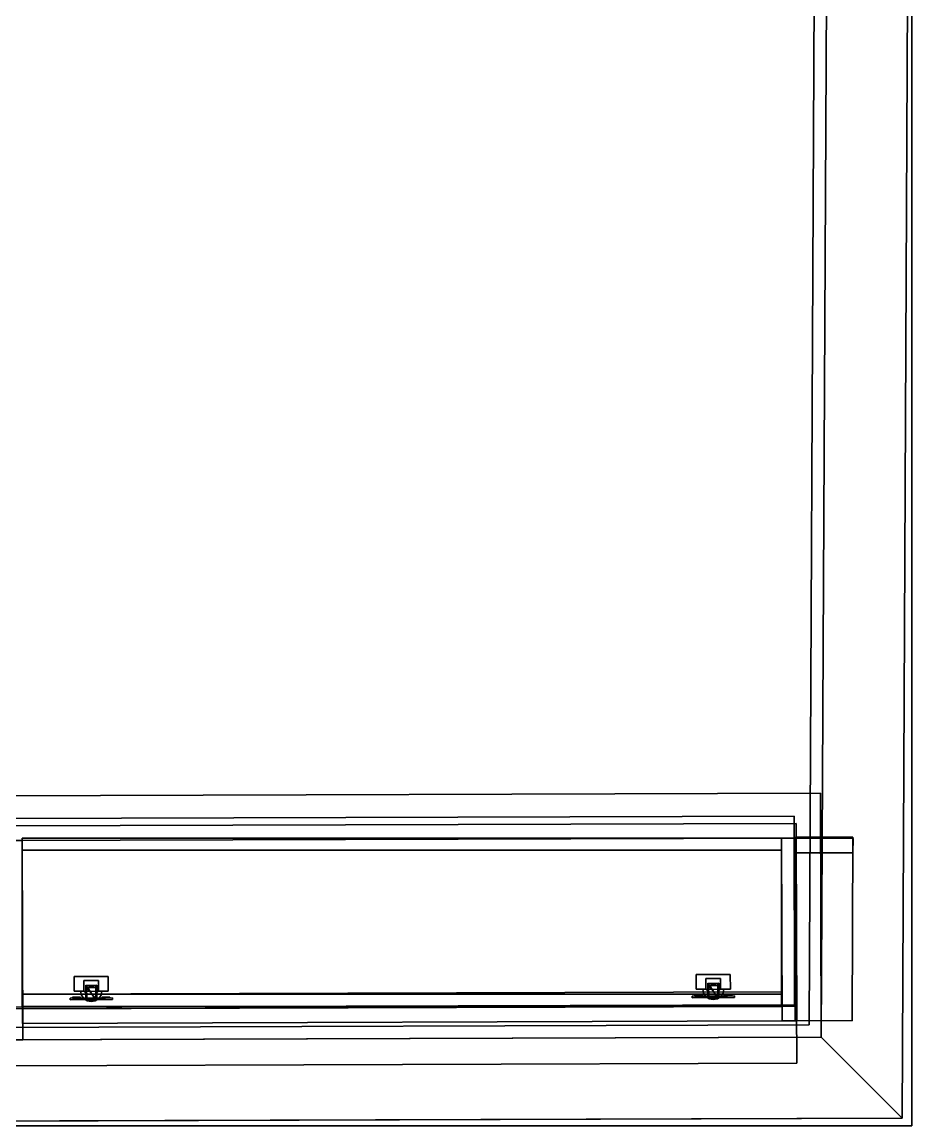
# Model space of a CAD drawing. Extents: x -100 to 2892, y -123 to 2616.
# Drawn here: x 1798 to 2892, y -100 to 1258 of the extents above; entities that cross this region are included whole.
import ezdxf

# ---------------------------------------------------------------- set-up
doc = ezdxf.new("R2010")
doc.units = 0
for name, color, linetype in [('LAYER0', 7, 'CONTINUOUS'), ('LAYER10', 253, 'CONTINUOUS'), ('LAYER11', 45, 'CONTINUOUS'), ('LAYER2', 7, 'CONTINUOUS'), ('LAYER3', 45, 'CONTINUOUS'), ('LAYER368', 45, 'CONTINUOUS'), ('LAYER369', 45, 'CONTINUOUS'), ('LAYER370', 45, 'CONTINUOUS'), ('LAYER371', 45, 'CONTINUOUS'), ('LAYER372', 45, 'CONTINUOUS'), ('LAYER373', 7, 'CONTINUOUS'), ('LAYER374', 7, 'CONTINUOUS'), ('LAYER375', 7, 'CONTINUOUS'), ('LAYER4', 45, 'CONTINUOUS'), ('LAYER5', 45, 'CONTINUOUS'), ('LAYER6', 45, 'CONTINUOUS'), ('LAYER7', 28, 'CONTINUOUS'), ('LAYER8', 253, 'CONTINUOUS'), ('LAYER83', 7, 'CONTINUOUS'), ('LAYER87', 7, 'CONTINUOUS'), ('LAYER9', 28, 'CONTINUOUS')]:
    doc.layers.add(name, color=color, linetype=linetype)

msp = doc.modelspace()

# ---------------------------------------------------------------- linework, layer by layer
at = {"layer": 'LAYER0', "invisible_edges": 1}
for points in [[(2892.49, 2616, -5), (-100, -100.32, -5), (-100, 2616, -5), (2892.49, 2616, -5)], [(-100, -100.32, -5), (2892.49, 2616, -5), (2892.49, -100.32, -5), (-100, -100.32, -5)], [(2892.49, -100.32), (-100, 2616), (-100, -100.32), (2892.49, -100.32)], [(-100, 2616), (2892.49, -100.32), (2892.49, 2616), (-100, 2616)], [(2892.49, 2616, -5), (2892.49, -100.32), (2892.49, -100.32, -5), (2892.49, 2616, -5)], [(2892.49, -100.32), (2892.49, 2616, -5), (2892.49, 2616), (2892.49, -100.32)], [(2892.49, -100.32), (-100, -100.32, -5), (2892.49, -100.32, -5), (2892.49, -100.32)], [(-100, -100.32, -5), (2892.49, -100.32), (-100, -100.32), (-100, -100.32, -5)]]:
    msp.add_3dface(points, dxfattribs=at)
at = {"layer": 'LAYER10'}
for points in [[(2641.369, 75.42114, 786.8652), (2654.934, 75.46487, 786.8652), (2641.378, 72.43686, 767.4998), (2641.369, 75.42114, 786.8652)], [(2641.391, 68.45782, 786.8652), (2641.369, 75.42114, 786.8652), (2641.401, 65.47355, 767.4998), (2641.391, 68.45782, 786.8652)], [(2641.401, 65.47355, 767.4998), (2641.369, 75.42114, 786.8652), (2641.378, 72.43686, 767.4998), (2641.401, 65.47355, 767.4998)], [(2641.378, 72.43686, 767.4998), (2654.934, 75.46487, 786.8652), (2654.943, 72.48059, 767.4998), (2641.378, 72.43686, 767.4998)], [(2654.991, 57.5592, 715.4998), (2641.378, 72.43686, 715.4998), (2654.943, 72.48059, 715.4998), (2654.991, 57.5592, 715.4998)], [(2641.378, 72.43686, 767.4998), (2654.943, 72.48059, 767.4998), (2641.378, 72.43686, 715.4998), (2641.378, 72.43686, 767.4998)], [(2641.378, 72.43686, 715.4998), (2654.943, 72.48059, 767.4998), (2654.943, 72.48059, 715.4998), (2641.378, 72.43686, 715.4998)], [(2641.427, 57.51547, 767.4998), (2641.378, 72.43686, 767.4998), (2641.427, 57.51547, 715.4998), (2641.427, 57.51547, 767.4998)], [(2641.427, 57.51547, 715.4998), (2641.378, 72.43686, 767.4998), (2641.378, 72.43686, 715.4998), (2641.427, 57.51547, 715.4998)], [(2641.427, 57.51547, 715.4998), (2641.378, 72.43686, 715.4998), (2654.991, 57.5592, 715.4998), (2641.427, 57.51547, 715.4998)], [(2642.501, 74.70108, 786.4554), (2653.863, 56.9649, 792.4998), (2653.806, 74.73753, 786.4554), (2642.501, 74.70108, 786.4554)], [(2642.506, 73.21093, 784.0752), (2642.559, 56.92846, 792.4998), (2642.501, 74.70108, 786.4554), (2642.506, 73.21093, 784.0752)], [(2642.559, 56.92846, 792.4998), (2653.863, 56.9649, 792.4998), (2642.501, 74.70108, 786.4554), (2642.559, 56.92846, 792.4998)], [(2642.56, 56.43731, 791.9224), (2642.559, 56.92846, 792.4998), (2642.506, 73.21093, 784.0752), (2642.56, 56.43731, 791.9224)], [(2653.81, 73.24738, 784.0752), (2653.806, 74.73753, 786.4554), (2653.865, 56.47375, 791.9224), (2653.81, 73.24738, 784.0752)], [(2653.865, 56.47375, 791.9224), (2653.806, 74.73753, 786.4554), (2653.863, 56.9649, 792.4998), (2653.865, 56.47375, 791.9224)], [(2654.956, 68.50156, 786.8652), (2654.943, 72.48059, 767.4998), (2654.934, 75.46487, 786.8652), (2654.956, 68.50156, 786.8652)], [(2654.991, 57.5592, 715.4998), (2654.943, 72.48059, 715.4998), (2654.991, 57.5592, 767.4998), (2654.991, 57.5592, 715.4998)], [(2654.991, 57.5592, 767.4998), (2654.943, 72.48059, 715.4998), (2654.943, 72.48059, 767.4998), (2654.991, 57.5592, 767.4998)], [(2654.966, 65.51728, 767.4998), (2654.943, 72.48059, 767.4998), (2654.956, 68.50156, 786.8652), (2654.966, 65.51728, 767.4998)], [(2674.202, 59.61068, 735.4998), (2622.209, 57.45352, 735.4998), (2622.203, 59.44304, 735.4998), (2674.202, 59.61068, 735.4998)], [(2622.209, 57.45352, 750.4998), (2674.202, 59.61068, 750.4998), (2622.203, 59.44304, 750.4998), (2622.209, 57.45352, 750.4998)], [(2622.203, 59.44304, 750.4998), (2674.202, 59.61068, 750.4998), (2674.202, 59.61068, 735.4998), (2622.203, 59.44304, 750.4998)], [(2622.203, 59.44304, 750.4998), (2674.202, 59.61068, 735.4998), (2622.203, 59.44304, 735.4998), (2622.203, 59.44304, 750.4998)], [(2622.203, 59.44304, 735.4998), (2622.209, 57.45352, 735.4998), (2622.209, 57.45352, 750.4998), (2622.203, 59.44304, 735.4998)], [(2622.203, 59.44304, 735.4998), (2622.209, 57.45352, 750.4998), (2622.203, 59.44304, 750.4998), (2622.203, 59.44304, 735.4998)], [(2674.202, 59.61068, 735.4998), (2674.209, 57.62116, 735.4998), (2622.209, 57.45352, 735.4998), (2674.202, 59.61068, 735.4998)], [(2622.209, 57.45352, 750.4998), (2674.209, 57.62116, 750.4998), (2674.202, 59.61068, 750.4998), (2622.209, 57.45352, 750.4998)], [(2630.113, 60.46331, 747.2424), (2625.316, 60.44785, 742.9998), (2630.116, 59.46855, 747.2424), (2630.113, 60.46331, 747.2424)], [(2625.316, 60.44785, 742.9998), (2630.113, 60.46331, 738.7572), (2625.32, 59.45308, 742.9998), (2625.316, 60.44785, 742.9998)], [(2630.113, 60.46331, 747.2424), (2630.113, 60.46331, 738.7572), (2625.316, 60.44785, 742.9998), (2630.113, 60.46331, 747.2424)], [(2630.116, 59.46855, 747.2424), (2625.316, 60.44785, 742.9998), (2625.32, 59.45308, 742.9998), (2630.116, 59.46855, 747.2424)], [(2625.32, 59.45308, 742.9998), (2630.113, 60.46331, 738.7572), (2630.116, 59.46855, 738.7572), (2625.32, 59.45308, 742.9998)], [(2634.912, 59.48401, 742.9998), (2630.116, 59.46855, 738.7572), (2625.32, 59.45308, 742.9998), (2634.912, 59.48401, 742.9998)], [(2634.912, 59.48401, 742.9998), (2625.32, 59.45308, 742.9998), (2630.116, 59.46855, 747.2424), (2634.912, 59.48401, 742.9998)], [(2630.113, 60.46331, 738.7572), (2634.908, 60.47877, 742.9998), (2630.116, 59.46855, 738.7572), (2630.113, 60.46331, 738.7572)], [(2630.116, 59.46855, 747.2424), (2634.908, 60.47877, 742.9998), (2630.113, 60.46331, 747.2424), (2630.116, 59.46855, 747.2424)], [(2634.908, 60.47877, 742.9998), (2630.113, 60.46331, 738.7572), (2630.113, 60.46331, 747.2424), (2634.908, 60.47877, 742.9998)], [(2630.116, 59.46855, 738.7572), (2634.908, 60.47877, 742.9998), (2634.912, 59.48401, 742.9998), (2630.116, 59.46855, 738.7572)], [(2634.912, 59.48401, 742.9998), (2634.908, 60.47877, 742.9998), (2630.116, 59.46855, 747.2424), (2634.912, 59.48401, 742.9998)], [(2666.286, 60.57993, 747.2424), (2661.49, 60.56446, 742.9998), (2666.29, 59.58517, 747.2424), (2666.286, 60.57993, 747.2424)], [(2661.49, 60.56446, 742.9998), (2666.286, 60.57993, 738.7572), (2661.493, 59.56971, 742.9998), (2661.49, 60.56446, 742.9998)], [(2666.286, 60.57993, 747.2424), (2666.286, 60.57993, 738.7572), (2661.49, 60.56446, 742.9998), (2666.286, 60.57993, 747.2424)], [(2666.29, 59.58517, 747.2424), (2661.49, 60.56446, 742.9998), (2661.493, 59.56971, 742.9998), (2666.29, 59.58517, 747.2424)], [(2661.493, 59.56971, 742.9998), (2666.286, 60.57993, 738.7572), (2666.29, 59.58517, 738.7572), (2661.493, 59.56971, 742.9998)], [(2671.085, 59.60063, 742.9998), (2666.29, 59.58517, 738.7572), (2661.493, 59.56971, 742.9998), (2671.085, 59.60063, 742.9998)], [(2671.085, 59.60063, 742.9998), (2661.493, 59.56971, 742.9998), (2666.29, 59.58517, 747.2424), (2671.085, 59.60063, 742.9998)], [(2666.286, 60.57993, 738.7572), (2671.082, 60.59539, 742.9998), (2666.29, 59.58517, 738.7572), (2666.286, 60.57993, 738.7572)], [(2666.29, 59.58517, 747.2424), (2671.082, 60.59539, 742.9998), (2666.286, 60.57993, 747.2424), (2666.29, 59.58517, 747.2424)], [(2671.082, 60.59539, 742.9998), (2666.286, 60.57993, 738.7572), (2666.286, 60.57993, 747.2424), (2671.082, 60.59539, 742.9998)], [(2666.29, 59.58517, 738.7572), (2671.082, 60.59539, 742.9998), (2671.085, 59.60063, 742.9998), (2666.29, 59.58517, 738.7572)], [(2671.085, 59.60063, 742.9998), (2671.082, 60.59539, 742.9998), (2666.29, 59.58517, 747.2424), (2671.085, 59.60063, 742.9998)], [(2674.202, 59.61068, 750.4998), (2674.209, 57.62116, 750.4998), (2674.209, 57.62116, 735.4998), (2674.202, 59.61068, 750.4998)], [(2674.202, 59.61068, 750.4998), (2674.209, 57.62116, 735.4998), (2674.202, 59.61068, 735.4998), (2674.202, 59.61068, 750.4998)]]:
    msp.add_3dface(points, dxfattribs=at)
at = {"layer": 'LAYER11', "invisible_edges": 1}
for points in [[(2780.018, 308.9634, 2000), (829.9952, 2.67546, 2000), (829.0281, 302.6739, 2000), (2780.018, 308.9634, 2000)], [(829.0281, 302.6739, 2025), (2780.018, 308.9634, 2000), (829.0281, 302.6739, 2000), (829.0281, 302.6739, 2025)], [(2780.018, 308.9634, 2000), (829.0281, 302.6739, 2025), (2780.018, 308.9634, 2025), (2780.018, 308.9634, 2000)], [(829.0281, 302.6739, 2025), (2780.985, 8.965, 2025), (2780.018, 308.9634, 2025), (829.0281, 302.6739, 2025)], [(2780.985, 8.965, 2025), (829.0281, 302.6739, 2025), (829.9952, 2.67546, 2025), (2780.985, 8.965, 2025)], [(829.9952, 2.67546, 2000), (2780.018, 308.9634, 2000), (2780.985, 8.965, 2000), (829.9952, 2.67546, 2000)], [(2780.985, 8.965, 2025), (2780.018, 308.9634, 2000), (2780.018, 308.9634, 2025), (2780.985, 8.965, 2025)], [(2780.018, 308.9634, 2000), (2780.985, 8.965, 2025), (2780.985, 8.965, 2000), (2780.018, 308.9634, 2000)], [(2780.985, 8.965, 2025), (829.9952, 2.67546, 2000), (2780.985, 8.965, 2000), (2780.985, 8.965, 2025)], [(829.9952, 2.67546, 2000), (2780.985, 8.965, 2025), (829.9952, 2.67546, 2025), (829.9952, 2.67546, 2000)]]:
    msp.add_3dface(points, dxfattribs=at)
at = {"layer": 'LAYER2'}
for points, invisible_edges in [([(2780.99, 8.97, 2593), (830, 2.68, 2151), (0, 0, 2593), (2780.99, 8.97, 2593)], 3), ([(2780.99, 8.97), (830.32, -97.32), (829.99, 2.67711), (2780.99, 8.97)], 1), ([(2780.99, 8.97), (830, 2.68, 2151), (2780.99, 8.97, 2593), (2780.99, 8.97)], 3), ([(830, 2.68, 2151), (2780.99, 8.97), (830, 2.68), (830, 2.68, 2151)], 1), ([(2880.5, -90.71), (830.32, -97.32), (2780.99, 8.97), (2880.5, -90.71)], 3), ([(2780.99, 8.96), (2880.5, -90.71, 2593), (2880.5, -90.71), (2780.99, 8.96)], 1), ([(2880.5, -90.71, 2593), (2780.99, 8.96), (2780.99, 8.96, 2593), (2880.5, -90.71, 2593)], 1), ([(-100, -100.32, 2593), (0.32, -100, 2151), (2880.5, -90.71, 2593), (-100, -100.32, 2593)], 3), ([(830.32, -97.32, 2151), (2880.5, -90.71, 2593), (0.32, -100, 2151), (830.32, -97.32, 2151)], 3), ([(830.32, -97.32), (2880.5, -90.71, 2593), (830.32, -97.32, 2151), (830.32, -97.32)], 3), ([(2880.5, -90.71, 2593), (830.32, -97.32), (2880.5, -90.71), (2880.5, -90.71, 2593)], 1)]:
    msp.add_3dface(points, dxfattribs=dict(at, invisible_edges=invisible_edges))
at = {"layer": 'LAYER3', "invisible_edges": 1}
for points in [[(2732.744, 46.80949, 0), (1798.807, 25.79844, 0), (1798.749, 43.79835, 0), (2732.744, 46.80949, 0)], [(1798.749, 43.79835, 779.9999), (2732.802, 28.80959, 779.9999), (2732.744, 46.80949, 779.9999), (1798.749, 43.79835, 779.9999)], [(1798.749, 43.79835, 779.9999), (2732.744, 46.80949, 0), (1798.749, 43.79835, 0), (1798.749, 43.79835, 779.9999)], [(2732.744, 46.80949, 0), (1798.749, 43.79835, 779.9999), (2732.744, 46.80949, 779.9999), (2732.744, 46.80949, 0)], [(1798.749, 43.79835, 779.9999), (1798.807, 25.79844, 0), (1798.807, 25.79844, 779.9999), (1798.749, 43.79835, 779.9999)], [(1798.807, 25.79844, 0), (1798.749, 43.79835, 779.9999), (1798.749, 43.79835, 0), (1798.807, 25.79844, 0)], [(2732.802, 28.80959, 779.9999), (1798.749, 43.79835, 779.9999), (1798.807, 25.79844, 779.9999), (2732.802, 28.80959, 779.9999)], [(1798.807, 25.79844, 0), (2732.744, 46.80949, 0), (2732.802, 28.80959, 0), (1798.807, 25.79844, 0)], [(2732.744, 46.80949, 0), (2732.802, 28.80959, 779.9999), (2732.802, 28.80959, 0), (2732.744, 46.80949, 0)], [(2732.802, 28.80959, 779.9999), (2732.744, 46.80949, 0), (2732.744, 46.80949, 779.9999), (2732.802, 28.80959, 779.9999)], [(2732.802, 28.80959, 779.9999), (1798.807, 25.79844, 0), (2732.802, 28.80959, 0), (2732.802, 28.80959, 779.9999)], [(1798.807, 25.79844, 0), (2732.802, 28.80959, 779.9999), (1798.807, 25.79844, 779.9999), (1798.807, 25.79844, 0)]]:
    msp.add_3dface(points, dxfattribs=at)
at = {"layer": 'LAYER368', "invisible_edges": 1}
for points in [[(2750.018, 271.8664, 0.00002), (1780.081, 250.7395, 0.00002), (1780.023, 268.7394, 0.00002), (2750.018, 271.8664, 0.00002)], [(1780.023, 268.7394, 780), (2750.076, 253.8665, 780), (2750.018, 271.8664, 780), (1780.023, 268.7394, 780)], [(1780.023, 268.7394, 780), (2750.018, 271.8664, 0.00002), (1780.023, 268.7394, 0.00002), (1780.023, 268.7394, 780)], [(2750.018, 271.8664, 0.00002), (1780.023, 268.7394, 780), (2750.018, 271.8664, 780), (2750.018, 271.8664, 0.00002)], [(1780.081, 250.7395, 0.00002), (2750.018, 271.8664, 0.00002), (2750.076, 253.8665, 0.00002), (1780.081, 250.7395, 0.00002)], [(2750.018, 271.8664, 0.00002), (2750.076, 253.8665, 780), (2750.076, 253.8665, 0.00002), (2750.018, 271.8664, 0.00002)], [(2750.076, 253.8665, 780), (2750.018, 271.8664, 0.00002), (2750.018, 271.8664, 780), (2750.076, 253.8665, 780)], [(2750.076, 253.8665, 780), (1780.023, 268.7394, 780), (1780.081, 250.7395, 780), (2750.076, 253.8665, 780)], [(2750.076, 253.8665, 780), (1780.081, 250.7395, 0.00002), (2750.076, 253.8665, 0.00002), (2750.076, 253.8665, 780)], [(1780.081, 250.7395, 0.00002), (2750.076, 253.8665, 780), (1780.081, 250.7395, 780), (1780.081, 250.7395, 0.00002)]]:
    msp.add_3dface(points, dxfattribs=at)
at = {"layer": 'LAYER369', "invisible_edges": 1}
for points in [[(1798.871, 5.79877, 0.00012), (1780.081, 250.7395, 0.00018), (1798.081, 250.7975, 0.00018), (1798.871, 5.79877, 0.00012)], [(1780.081, 250.7395, 0.00018), (1798.871, 5.79877, 0.00012), (1780.871, 5.74074, 0.00012), (1780.081, 250.7395, 0.00018)], [(1798.081, 250.7973, 780.0001), (1780.871, 5.74052, 780.0001), (1798.871, 5.79855, 780.0001), (1798.081, 250.7973, 780.0001)], [(1798.081, 250.7973, 780.0001), (1798.871, 5.79877, 0.00012), (1798.081, 250.7975, 0.00018), (1798.081, 250.7973, 780.0001)], [(1798.871, 5.79877, 0.00012), (1798.081, 250.7973, 780.0001), (1798.871, 5.79855, 780.0001), (1798.871, 5.79877, 0.00012)], [(1780.871, 5.74052, 780.0001), (1798.871, 5.79877, 0.00012), (1798.871, 5.79855, 780.0001), (1780.871, 5.74052, 780.0001)], [(1798.871, 5.79877, 0.00012), (1780.871, 5.74052, 780.0001), (1780.871, 5.74074, 0.00012), (1798.871, 5.79877, 0.00012)]]:
    msp.add_3dface(points, dxfattribs=at)
at = {"layer": 'LAYER370', "invisible_edges": 1}
for points in [[(2750.801, 28.86766, 0.00012), (2732.076, 253.8085, 0.00018), (2750.076, 253.8665, 0.00018), (2750.801, 28.86766, 0.00012)], [(2732.076, 253.8085, 0.00018), (2750.076, 253.8663, 780.0001), (2750.076, 253.8665, 0.00018), (2732.076, 253.8085, 0.00018)], [(2732.801, 28.80942, 780.0001), (2750.076, 253.8663, 780.0001), (2732.076, 253.8083, 780.0001), (2732.801, 28.80942, 780.0001)], [(2750.076, 253.8663, 780.0001), (2732.076, 253.8085, 0.00018), (2732.076, 253.8083, 780.0001), (2750.076, 253.8663, 780.0001)], [(2732.076, 253.8085, 0.00018), (2750.801, 28.86766, 0.00012), (2732.801, 28.80963, 0.00012), (2732.076, 253.8085, 0.00018)], [(2732.801, 28.80942, 780.0001), (2732.076, 253.8085, 0.00018), (2732.801, 28.80963, 0.00012), (2732.801, 28.80942, 780.0001)], [(2732.076, 253.8085, 0.00018), (2732.801, 28.80942, 780.0001), (2732.076, 253.8083, 780.0001), (2732.076, 253.8085, 0.00018)], [(2750.076, 253.8663, 780.0001), (2732.801, 28.80942, 780.0001), (2750.801, 28.86745, 780.0001), (2750.076, 253.8663, 780.0001)], [(2750.076, 253.8663, 780.0001), (2750.801, 28.86766, 0.00012), (2750.076, 253.8665, 0.00018), (2750.076, 253.8663, 780.0001)], [(2750.801, 28.86766, 0.00012), (2750.076, 253.8663, 780.0001), (2750.801, 28.86745, 780.0001), (2750.801, 28.86766, 0.00012)], [(2732.801, 28.80942, 780.0001), (2750.801, 28.86766, 0.00012), (2750.801, 28.86745, 780.0001), (2732.801, 28.80942, 780.0001)], [(2750.801, 28.86766, 0.00012), (2732.801, 28.80942, 780.0001), (2732.801, 28.80963, 0.00012), (2750.801, 28.86766, 0.00012)]]:
    msp.add_3dface(points, dxfattribs=at)
at = {"layer": 'LAYER371', "invisible_edges": 1}
for points in [[(2820.075, 253.5236, 0.00018), (2749.988, 235.8667, 0.00018), (2750.076, 253.8665, 0.00018), (2820.075, 253.5236, 0.00018)], [(2819.987, 235.5238, 762.0002), (2750.076, 253.8665, 762.0002), (2749.988, 235.8667, 762.0002), (2819.987, 235.5238, 762.0002)], [(2749.988, 235.8667, 0.00018), (2750.076, 253.8665, 762.0002), (2750.076, 253.8665, 0.00018), (2749.988, 235.8667, 0.00018)], [(2750.076, 253.8665, 762.0002), (2749.988, 235.8667, 0.00018), (2749.988, 235.8667, 762.0002), (2750.076, 253.8665, 762.0002)], [(2749.988, 235.8667, 0.00018), (2820.075, 253.5236, 0.00018), (2819.987, 235.5238, 0.00018), (2749.988, 235.8667, 0.00018)], [(2750.076, 253.8665, 762.0002), (2820.075, 253.5236, 0.00018), (2750.076, 253.8665, 0.00018), (2750.076, 253.8665, 762.0002)], [(2820.075, 253.5236, 0.00018), (2750.076, 253.8665, 762.0002), (2820.075, 253.5236, 762.0002), (2820.075, 253.5236, 0.00018)], [(2750.076, 253.8665, 762.0002), (2819.987, 235.5238, 762.0002), (2820.075, 253.5236, 762.0002), (2750.076, 253.8665, 762.0002)], [(2819.987, 235.5238, 762.0002), (2820.075, 253.5236, 0.00018), (2820.075, 253.5236, 762.0002), (2819.987, 235.5238, 762.0002)], [(2820.075, 253.5236, 0.00018), (2819.987, 235.5238, 762.0002), (2819.987, 235.5238, 0.00018), (2820.075, 253.5236, 0.00018)], [(2819.987, 235.5238, 762.0002), (2749.988, 235.8667, 0.00018), (2819.987, 235.5238, 0.00018), (2819.987, 235.5238, 762.0002)], [(2749.988, 235.8667, 0.00018), (2819.987, 235.5238, 762.0002), (2749.988, 235.8667, 762.0002), (2749.988, 235.8667, 0.00018)]]:
    msp.add_3dface(points, dxfattribs=at)
at = {"layer": 'LAYER372', "invisible_edges": 1}
for points in [[(2749.919, 255.487, 762.0003), (2818.811, 29.08689, 762.0003), (2748.812, 29.42974, 762.0003), (2749.919, 255.487, 762.0003)], [(2748.812, 29.42974, 780.0003), (2749.919, 255.487, 762.0003), (2748.812, 29.42974, 762.0003), (2748.812, 29.42974, 780.0003)], [(2749.919, 255.487, 762.0003), (2748.812, 29.42974, 780.0003), (2749.919, 255.487, 780.0003), (2749.919, 255.487, 762.0003)], [(2748.812, 29.42974, 780.0003), (2819.918, 255.1442, 780.0003), (2749.919, 255.487, 780.0003), (2748.812, 29.42974, 780.0003)], [(2819.918, 255.1442, 780.0003), (2748.812, 29.42974, 780.0003), (2818.811, 29.08689, 780.0003), (2819.918, 255.1442, 780.0003)], [(2818.811, 29.08689, 762.0003), (2749.919, 255.487, 762.0003), (2819.918, 255.1442, 762.0003), (2818.811, 29.08689, 762.0003)], [(2749.919, 255.487, 762.0003), (2819.918, 255.1442, 780.0003), (2819.918, 255.1442, 762.0003), (2749.919, 255.487, 762.0003)], [(2819.918, 255.1442, 780.0003), (2749.919, 255.487, 762.0003), (2749.919, 255.487, 780.0003), (2819.918, 255.1442, 780.0003)], [(2819.918, 255.1442, 780.0003), (2818.811, 29.08689, 762.0003), (2819.918, 255.1442, 762.0003), (2819.918, 255.1442, 780.0003)], [(2818.811, 29.08689, 762.0003), (2819.918, 255.1442, 780.0003), (2818.811, 29.08689, 780.0003), (2818.811, 29.08689, 762.0003)], [(2748.812, 29.42974, 780.0003), (2818.811, 29.08689, 762.0003), (2818.811, 29.08689, 780.0003), (2748.812, 29.42974, 780.0003)], [(2818.811, 29.08689, 762.0003), (2748.812, 29.42974, 780.0003), (2748.812, 29.42974, 762.0003), (2818.811, 29.08689, 762.0003)]]:
    msp.add_3dface(points, dxfattribs=at)
at = {"layer": 'LAYER373', "invisible_edges": 1}
for points in [[(1798.191, 46.80765, 70), (2732.191, 253.8076, 70), (2732.191, 46.80765, 70), (1798.191, 46.80765, 70)], [(2732.191, 253.8076, 70), (1798.191, 46.80765, 70), (1798.191, 253.8076, 70), (2732.191, 253.8076, 70)], [(1798.191, 253.8076, 88), (2732.191, 253.8076, 70), (1798.191, 253.8076, 70), (1798.191, 253.8076, 88)], [(2732.191, 253.8076, 70), (1798.191, 253.8076, 88), (2732.191, 253.8076, 88), (2732.191, 253.8076, 70)], [(1798.191, 46.80765, 70), (1798.191, 253.8076, 88), (1798.191, 253.8076, 70), (1798.191, 46.80765, 70)], [(1798.191, 253.8076, 88), (1798.191, 46.80765, 70), (1798.191, 46.80765, 88), (1798.191, 253.8076, 88)], [(1798.191, 253.8076, 88), (2732.191, 46.80765, 88), (2732.191, 253.8076, 88), (1798.191, 253.8076, 88)], [(2732.191, 46.80765, 88), (1798.191, 253.8076, 88), (1798.191, 46.80765, 88), (2732.191, 46.80765, 88)], [(2732.191, 46.80765, 88), (2732.191, 253.8076, 70), (2732.191, 253.8076, 88), (2732.191, 46.80765, 88)], [(2732.191, 253.8076, 70), (2732.191, 46.80765, 88), (2732.191, 46.80765, 70), (2732.191, 253.8076, 70)], [(2732.191, 46.80765, 88), (1798.191, 46.80765, 70), (2732.191, 46.80765, 70), (2732.191, 46.80765, 88)], [(1798.191, 46.80765, 70), (2732.191, 46.80765, 88), (1798.191, 46.80765, 88), (1798.191, 46.80765, 70)]]:
    msp.add_3dface(points, dxfattribs=at)
at = {"layer": 'LAYER374', "invisible_edges": 1}
for points in [[(2732.172, 253.8076, 70), (1798.212, 253.8076), (1798.212, 253.8076, 70), (2732.172, 253.8076, 70)], [(1798.212, 253.8076), (2732.172, 253.8076, 70), (2732.172, 253.8076), (1798.212, 253.8076)], [(1798.212, 238.8076, 70), (1798.212, 253.8076), (1798.212, 238.8076), (1798.212, 238.8076, 70)], [(1798.212, 253.8076), (1798.212, 238.8076, 70), (1798.212, 253.8076, 70), (1798.212, 253.8076)], [(2732.172, 238.8076), (1798.212, 253.8076), (2732.172, 253.8076), (2732.172, 238.8076)], [(1798.212, 253.8076), (2732.172, 238.8076), (1798.212, 238.8076), (1798.212, 253.8076)], [(1798.212, 238.8076, 70), (2732.172, 253.8076, 70), (1798.212, 253.8076, 70), (1798.212, 238.8076, 70)], [(2732.172, 253.8076, 70), (1798.212, 238.8076, 70), (2732.172, 238.8076, 70), (2732.172, 253.8076, 70)], [(2732.172, 253.8076, 70), (2732.172, 238.8076), (2732.172, 253.8076), (2732.172, 253.8076, 70)], [(2732.172, 238.8076), (2732.172, 253.8076, 70), (2732.172, 238.8076, 70), (2732.172, 238.8076)], [(2732.172, 238.8076), (1798.212, 238.8076, 70), (1798.212, 238.8076), (2732.172, 238.8076)], [(1798.212, 238.8076, 70), (2732.172, 238.8076), (2732.172, 238.8076, 70), (1798.212, 238.8076, 70)]]:
    msp.add_3dface(points, dxfattribs=at)
at = {"layer": 'LAYER375', "invisible_edges": 1}
for points in [[(2732.172, 61.80765, 70), (1798.212, 61.80765), (1798.212, 61.80765, 70), (2732.172, 61.80765, 70)], [(1798.212, 61.80765), (2732.172, 61.80765, 70), (2732.172, 61.80765), (1798.212, 61.80765)], [(1798.212, 46.80765, 70), (1798.212, 61.80765), (1798.212, 46.80765), (1798.212, 46.80765, 70)], [(1798.212, 61.80765), (1798.212, 46.80765, 70), (1798.212, 61.80765, 70), (1798.212, 61.80765)], [(2732.172, 46.80765), (1798.212, 61.80765), (2732.172, 61.80765), (2732.172, 46.80765)], [(1798.212, 61.80765), (2732.172, 46.80765), (1798.212, 46.80765), (1798.212, 61.80765)], [(1798.212, 46.80765, 70), (2732.172, 61.80765, 70), (1798.212, 61.80765, 70), (1798.212, 46.80765, 70)], [(2732.172, 61.80765, 70), (1798.212, 46.80765, 70), (2732.172, 46.80765, 70), (2732.172, 61.80765, 70)], [(2732.172, 61.80765, 70), (2732.172, 46.80765), (2732.172, 61.80765), (2732.172, 61.80765, 70)], [(2732.172, 46.80765), (2732.172, 61.80765, 70), (2732.172, 46.80765, 70), (2732.172, 46.80765)], [(2732.172, 46.80765), (1798.212, 46.80765, 70), (1798.212, 46.80765), (2732.172, 46.80765)], [(1798.212, 46.80765, 70), (2732.172, 46.80765), (2732.172, 46.80765, 70), (1798.212, 46.80765, 70)]]:
    msp.add_3dface(points, dxfattribs=at)
at = {"layer": 'LAYER4', "invisible_edges": 1}
for points in [[(1798.691, 61.79779, 709.9999), (2732.686, 64.80845, 779.9999), (2732.686, 64.80845, 709.9999), (1798.691, 61.79779, 709.9999)], [(2732.686, 64.80845, 779.9999), (1798.691, 61.79779, 709.9999), (1798.691, 61.79779, 779.9999), (2732.686, 64.80845, 779.9999)], [(1798.749, 43.79788, 779.9999), (2732.686, 64.80845, 779.9999), (1798.691, 61.79779, 779.9999), (1798.749, 43.79788, 779.9999)], [(2732.744, 46.80854, 709.9999), (1798.691, 61.79779, 709.9999), (2732.686, 64.80845, 709.9999), (2732.744, 46.80854, 709.9999)], [(1798.691, 61.79779, 709.9999), (1798.749, 43.79788, 779.9999), (1798.691, 61.79779, 779.9999), (1798.691, 61.79779, 709.9999)], [(1798.749, 43.79788, 779.9999), (1798.691, 61.79779, 709.9999), (1798.749, 43.79788, 709.9999), (1798.749, 43.79788, 779.9999)], [(1798.691, 61.79779, 709.9999), (2732.744, 46.80854, 709.9999), (1798.749, 43.79788, 709.9999), (1798.691, 61.79779, 709.9999)], [(2732.686, 64.80845, 779.9999), (1798.749, 43.79788, 779.9999), (2732.744, 46.80854, 779.9999), (2732.686, 64.80845, 779.9999)], [(2732.744, 46.80854, 709.9999), (2732.686, 64.80845, 779.9999), (2732.744, 46.80854, 779.9999), (2732.744, 46.80854, 709.9999)], [(2732.686, 64.80845, 779.9999), (2732.744, 46.80854, 709.9999), (2732.686, 64.80845, 709.9999), (2732.686, 64.80845, 779.9999)], [(1798.749, 43.79788, 779.9999), (2732.744, 46.80854, 709.9999), (2732.744, 46.80854, 779.9999), (1798.749, 43.79788, 779.9999)], [(2732.744, 46.80854, 709.9999), (1798.749, 43.79788, 779.9999), (1798.749, 43.79788, 709.9999), (2732.744, 46.80854, 709.9999)]]:
    msp.add_3dface(points, dxfattribs=at)
at = {"layer": 'LAYER5', "invisible_edges": 1}
for points in [[(2750.743, 46.86787, 779.9999), (1780.974, -26.25907, 779.9999), (1780.748, 43.74057, 779.9999), (2750.743, 46.86787, 779.9999)], [(1780.748, 43.74057, 797.9999), (2750.743, 46.86787, 779.9999), (1780.748, 43.74057, 779.9999), (1780.748, 43.74057, 797.9999)], [(2750.743, 46.86787, 779.9999), (1780.748, 43.74057, 797.9999), (2750.743, 46.86787, 797.9999), (2750.743, 46.86787, 779.9999)], [(1780.748, 43.74057, 797.9999), (2750.969, -23.13177, 797.9999), (2750.743, 46.86787, 797.9999), (1780.748, 43.74057, 797.9999)], [(2750.969, -23.13177, 797.9999), (1780.748, 43.74057, 797.9999), (1780.974, -26.25907, 797.9999), (2750.969, -23.13177, 797.9999)], [(1780.974, -26.25907, 779.9999), (2750.743, 46.86787, 779.9999), (2750.969, -23.13177, 779.9999), (1780.974, -26.25907, 779.9999)], [(2750.969, -23.13177, 797.9999), (2750.743, 46.86787, 779.9999), (2750.743, 46.86787, 797.9999), (2750.969, -23.13177, 797.9999)], [(2750.743, 46.86787, 779.9999), (2750.969, -23.13177, 797.9999), (2750.969, -23.13177, 779.9999), (2750.743, 46.86787, 779.9999)], [(2750.969, -23.13177, 797.9999), (1780.974, -26.25907, 779.9999), (2750.969, -23.13177, 779.9999), (2750.969, -23.13177, 797.9999)], [(1780.974, -26.25907, 779.9999), (2750.969, -23.13177, 797.9999), (1780.974, -26.25907, 797.9999), (1780.974, -26.25907, 779.9999)]]:
    msp.add_3dface(points, dxfattribs=at)
at = {"layer": 'LAYER6', "invisible_edges": 1}
for points in [[(2747.489, 280.8582, 779.9998), (1783.242, 45.7484, 779.9998), (1782.494, 277.7472, 779.9998), (2747.489, 280.8582, 779.9998)], [(1782.494, 277.7472, 797.9998), (2747.489, 280.8582, 779.9998), (1782.494, 277.7472, 779.9998), (1782.494, 277.7472, 797.9998)], [(2747.489, 280.8582, 779.9998), (1782.494, 277.7472, 797.9998), (2747.489, 280.8582, 797.9998), (2747.489, 280.8582, 779.9998)], [(1782.494, 277.7472, 797.9998), (2748.237, 48.85945, 797.9998), (2747.489, 280.8582, 797.9998), (1782.494, 277.7472, 797.9998)], [(2748.237, 48.85945, 797.9998), (1782.494, 277.7472, 797.9998), (1783.242, 45.7484, 797.9998), (2748.237, 48.85945, 797.9998)], [(1783.242, 45.7484, 779.9998), (2747.489, 280.8582, 779.9998), (2748.237, 48.85945, 779.9998), (1783.242, 45.7484, 779.9998)], [(2747.489, 280.8582, 779.9998), (2748.237, 48.85945, 797.9998), (2748.237, 48.85945, 779.9998), (2747.489, 280.8582, 779.9998)], [(2748.237, 48.85945, 797.9998), (2747.489, 280.8582, 779.9998), (2747.489, 280.8582, 797.9998), (2748.237, 48.85945, 797.9998)], [(2748.237, 48.85945, 797.9998), (1783.242, 45.7484, 779.9998), (2748.237, 48.85945, 779.9998), (2748.237, 48.85945, 797.9998)], [(1783.242, 45.7484, 779.9998), (2748.237, 48.85945, 797.9998), (1783.242, 45.7484, 797.9998), (1783.242, 45.7484, 779.9998)]]:
    msp.add_3dface(points, dxfattribs=at)
at = {"layer": 'LAYER7'}
for points, invisible_edges in [([(1904.121, 83.63836, 778.9998), (1862.121, 83.50294, 778.9998), (1874.137, 78.54166, 778.9998), (1892.137, 78.59969, 778.9998)], 10), ([(1862.121, 83.50294, 778.9998), (1874.137, 78.54166, 778.9998), (1874.179, 65.54173, 778.9998), (1862.179, 65.50304, 778.9998)], 1), ([(1904.121, 83.63836, 778.9998), (1892.137, 78.59969, 778.9998), (1892.179, 65.59976, 778.9998), (1904.179, 65.63845, 778.9998)], 1), ([(1892.179, 65.59976, 779.4998), (1874.179, 65.54173, 779.4998), (1874.137, 78.54166, 779.4998), (1892.137, 78.59969, 779.4998)], 1), ([(1870.179, 65.52883, 779.7498), (1871.185, 60.55716, 779.7498), (1877.692, 61.55303, 779.7498), (1874.179, 65.54173, 779.7498)], 2), ([(1871.185, 60.55716, 779.7498), (1874.016, 56.34877, 779.7498), (1877.703, 58.05305, 779.7498), (1877.692, 61.55303, 779.7498)], 10), ([(1874.016, 56.34877, 779.7498), (1878.243, 53.54433, 779.7498), (1877.715, 54.55307, 779.7498), (1877.703, 58.05305, 779.7498)], 10), ([(1888.509, 61.37839, 779.4998), (1877.692, 61.55303, 779.4998), (1874.179, 65.54173, 779.4998), (1892.179, 65.59976, 779.4998)], 5), ([(1888.714, 54.58853, 779.4998), (1877.715, 54.55307, 779.4998), (1877.692, 61.55303, 779.4998), (1888.509, 61.37839, 779.4998)], 4), ([(1878.243, 53.54433, 779.7498), (1883.221, 52.57081, 779.7498), (1883.215, 54.5708, 779.7498), (1877.715, 54.55307, 779.7498)], 10), ([(1883.221, 52.57081, 779.7498), (1888.193, 53.57641, 779.7498), (1888.714, 54.58853, 779.7498), (1883.215, 54.5708, 779.7498)], 10), ([(1888.193, 53.57641, 779.7498), (1892.401, 56.40804, 779.7498), (1888.703, 58.08852, 779.7498), (1888.714, 54.58853, 779.7498)], 10), ([(1895.205, 60.63461, 779.7498), (1896.179, 65.61266, 779.7498), (1892.179, 65.59976, 779.7498), (1888.692, 61.5885, 779.7498)], 8), ([(1892.401, 56.40804, 779.7498), (1895.205, 60.63461, 779.7498), (1888.692, 61.5885, 779.7498), (1888.703, 58.08852, 779.7498)], 10)]:
    msp.add_3dface(points, dxfattribs=dict(at, invisible_edges=invisible_edges))
for points in [[(1862.121, 83.50294, 779.9998), (1904.121, 83.63836, 779.9998), (1904.121, 83.63836, 778.9998), (1862.121, 83.50294, 778.9998)], [(1862.121, 83.50294, 779.9998), (1862.179, 65.50304, 779.9998), (1904.179, 65.63845, 779.9998), (1904.121, 83.63836, 779.9998)], [(1862.121, 83.50294, 778.9998), (1862.179, 65.50304, 778.9998), (1862.179, 65.50304, 778.9998), (1862.121, 83.50294, 778.9998)], [(1862.179, 65.50304, 778.9998), (1862.179, 65.50304, 779.9998), (1862.121, 83.50294, 779.9998), (1862.121, 83.50294, 778.9998)], [(1904.121, 83.63836, 778.9998), (1904.121, 83.63836, 779.9998), (1904.121, 83.63836, 778.9998)], [(1904.121, 83.63836, 778.9998), (1904.179, 65.63845, 778.9998), (1904.179, 65.63845, 778.9998), (1904.121, 83.63836, 778.9998)], [(1904.179, 65.63845, 778.9998), (1904.179, 65.63845, 779.9998), (1904.121, 83.63836, 779.9998), (1904.121, 83.63836, 778.9998)], [(1874.137, 78.54166, 779.9998), (1892.137, 78.59969, 779.9998), (1874.137, 78.54166, 779.9998)], [(1874.137, 78.54166, 778.9998), (1874.137, 78.54166, 779.9998), (1892.137, 78.59969, 779.9998), (1892.137, 78.59969, 778.9998)], [(1874.137, 78.54166, 778.9998), (1874.137, 78.54166, 779.9998), (1874.179, 65.54173, 779.9998), (1874.179, 65.54173, 778.9998)], [(1892.137, 78.59969, 778.9998), (1892.137, 78.59969, 779.9998), (1892.179, 65.59976, 779.9998), (1892.179, 65.59976, 778.9998)], [(1874.179, 65.54173, 779.9998), (1862.179, 65.50304, 779.9998), (1874.179, 65.54173, 779.9998)], [(1874.179, 65.54173, 778.9998), (1874.179, 65.54173, 779.9998), (1862.179, 65.50304, 779.9998), (1862.179, 65.50304, 778.9998)], [(1892.179, 65.59976, 779.9998), (1904.179, 65.63845, 779.9998), (1892.179, 65.59976, 779.9998)], [(1892.179, 65.59976, 778.9998), (1892.179, 65.59976, 779.9998), (1904.179, 65.63845, 779.9998), (1904.179, 65.63845, 778.9998)]]:
    msp.add_3dface(points, dxfattribs=at)
at = {"layer": 'LAYER8'}
for points in [[(1876.373, 72.95483, 786.8652), (1889.938, 72.99857, 786.8652), (1876.382, 69.97055, 767.4998), (1876.373, 72.95483, 786.8652)], [(1876.395, 65.99152, 786.8652), (1876.373, 72.95483, 786.8652), (1876.405, 63.00724, 767.4998), (1876.395, 65.99152, 786.8652)], [(1876.405, 63.00724, 767.4998), (1876.373, 72.95483, 786.8652), (1876.382, 69.97055, 767.4998), (1876.405, 63.00724, 767.4998)], [(1876.382, 69.97055, 767.4998), (1889.938, 72.99857, 786.8652), (1889.948, 70.01428, 767.4998), (1876.382, 69.97055, 767.4998)], [(1889.996, 55.0929, 715.4998), (1876.382, 69.97055, 715.4998), (1889.948, 70.01428, 715.4998), (1889.996, 55.0929, 715.4998)], [(1876.382, 69.97055, 767.4998), (1889.948, 70.01428, 767.4998), (1876.382, 69.97055, 715.4998), (1876.382, 69.97055, 767.4998)], [(1876.382, 69.97055, 715.4998), (1889.948, 70.01428, 767.4998), (1889.948, 70.01428, 715.4998), (1876.382, 69.97055, 715.4998)], [(1876.43, 55.04916, 767.4998), (1876.382, 69.97055, 767.4998), (1876.43, 55.04916, 715.4998), (1876.43, 55.04916, 767.4998)], [(1876.43, 55.04916, 715.4998), (1876.382, 69.97055, 767.4998), (1876.382, 69.97055, 715.4998), (1876.43, 55.04916, 715.4998)], [(1876.43, 55.04916, 715.4998), (1876.382, 69.97055, 715.4998), (1889.996, 55.0929, 715.4998), (1876.43, 55.04916, 715.4998)], [(1877.505, 72.23477, 786.4554), (1888.867, 54.4986, 792.4998), (1888.81, 72.27122, 786.4554), (1877.505, 72.23477, 786.4554)], [(1877.51, 70.74462, 784.0752), (1877.563, 54.46215, 792.4998), (1877.505, 72.23477, 786.4554), (1877.51, 70.74462, 784.0752)], [(1877.563, 54.46215, 792.4998), (1888.867, 54.4986, 792.4998), (1877.505, 72.23477, 786.4554), (1877.563, 54.46215, 792.4998)], [(1877.564, 53.971, 791.9224), (1877.563, 54.46215, 792.4998), (1877.51, 70.74462, 784.0752), (1877.564, 53.971, 791.9224)], [(1888.814, 70.78107, 784.0752), (1888.81, 72.27122, 786.4554), (1888.869, 54.00744, 791.9224), (1888.814, 70.78107, 784.0752)], [(1888.869, 54.00744, 791.9224), (1888.81, 72.27122, 786.4554), (1888.867, 54.4986, 792.4998), (1888.869, 54.00744, 791.9224)], [(1889.96, 66.03525, 786.8652), (1889.948, 70.01428, 767.4998), (1889.938, 72.99857, 786.8652), (1889.96, 66.03525, 786.8652)], [(1889.996, 55.0929, 715.4998), (1889.948, 70.01428, 715.4998), (1889.996, 55.0929, 767.4998), (1889.996, 55.0929, 715.4998)], [(1889.996, 55.0929, 767.4998), (1889.948, 70.01428, 715.4998), (1889.948, 70.01428, 767.4998), (1889.996, 55.0929, 767.4998)], [(1889.97, 63.05097, 767.4998), (1889.948, 70.01428, 767.4998), (1889.96, 66.03525, 786.8652), (1889.97, 63.05097, 767.4998)], [(1909.206, 57.14437, 735.4998), (1857.213, 54.98721, 735.4998), (1857.207, 56.97673, 735.4998), (1909.206, 57.14437, 735.4998)], [(1857.213, 54.98721, 750.4998), (1909.206, 57.14437, 750.4998), (1857.207, 56.97673, 750.4998), (1857.213, 54.98721, 750.4998)], [(1857.207, 56.97673, 750.4998), (1909.206, 57.14437, 750.4998), (1909.206, 57.14437, 735.4998), (1857.207, 56.97673, 750.4998)], [(1857.207, 56.97673, 750.4998), (1909.206, 57.14437, 735.4998), (1857.207, 56.97673, 735.4998), (1857.207, 56.97673, 750.4998)], [(1857.207, 56.97673, 735.4998), (1857.213, 54.98721, 735.4998), (1857.213, 54.98721, 750.4998), (1857.207, 56.97673, 735.4998)], [(1857.207, 56.97673, 735.4998), (1857.213, 54.98721, 750.4998), (1857.207, 56.97673, 750.4998), (1857.207, 56.97673, 735.4998)], [(1909.206, 57.14437, 735.4998), (1909.213, 55.15485, 735.4998), (1857.213, 54.98721, 735.4998), (1909.206, 57.14437, 735.4998)], [(1857.213, 54.98721, 750.4998), (1909.213, 55.15485, 750.4998), (1909.206, 57.14437, 750.4998), (1857.213, 54.98721, 750.4998)], [(1865.117, 57.997, 747.2424), (1860.321, 57.98154, 742.9998), (1865.12, 57.00224, 747.2424), (1865.117, 57.997, 747.2424)], [(1860.321, 57.98154, 742.9998), (1865.117, 57.997, 738.7572), (1860.324, 56.98677, 742.9998), (1860.321, 57.98154, 742.9998)], [(1865.117, 57.997, 747.2424), (1865.117, 57.997, 738.7572), (1860.321, 57.98154, 742.9998), (1865.117, 57.997, 747.2424)], [(1865.12, 57.00224, 747.2424), (1860.321, 57.98154, 742.9998), (1860.324, 56.98677, 742.9998), (1865.12, 57.00224, 747.2424)], [(1860.324, 56.98677, 742.9998), (1865.117, 57.997, 738.7572), (1865.12, 57.00224, 738.7572), (1860.324, 56.98677, 742.9998)], [(1869.916, 57.0177, 742.9998), (1865.12, 57.00224, 738.7572), (1860.324, 56.98677, 742.9998), (1869.916, 57.0177, 742.9998)], [(1869.916, 57.0177, 742.9998), (1860.324, 56.98677, 742.9998), (1865.12, 57.00224, 747.2424), (1869.916, 57.0177, 742.9998)], [(1865.117, 57.997, 738.7572), (1869.912, 58.01246, 742.9998), (1865.12, 57.00224, 738.7572), (1865.117, 57.997, 738.7572)], [(1865.12, 57.00224, 747.2424), (1869.912, 58.01246, 742.9998), (1865.117, 57.997, 747.2424), (1865.12, 57.00224, 747.2424)], [(1869.912, 58.01246, 742.9998), (1865.117, 57.997, 738.7572), (1865.117, 57.997, 747.2424), (1869.912, 58.01246, 742.9998)], [(1865.12, 57.00224, 738.7572), (1869.912, 58.01246, 742.9998), (1869.916, 57.0177, 742.9998), (1865.12, 57.00224, 738.7572)], [(1869.916, 57.0177, 742.9998), (1869.912, 58.01246, 742.9998), (1865.12, 57.00224, 747.2424), (1869.916, 57.0177, 742.9998)], [(1901.29, 58.11362, 747.2424), (1896.494, 58.09816, 742.9998), (1901.293, 57.11886, 747.2424), (1901.29, 58.11362, 747.2424)], [(1896.494, 58.09816, 742.9998), (1901.29, 58.11362, 738.7572), (1896.497, 57.1034, 742.9998), (1896.494, 58.09816, 742.9998)], [(1901.29, 58.11362, 747.2424), (1901.29, 58.11362, 738.7572), (1896.494, 58.09816, 742.9998), (1901.29, 58.11362, 747.2424)], [(1901.293, 57.11886, 747.2424), (1896.494, 58.09816, 742.9998), (1896.497, 57.1034, 742.9998), (1901.293, 57.11886, 747.2424)], [(1896.497, 57.1034, 742.9998), (1901.29, 58.11362, 738.7572), (1901.293, 57.11886, 738.7572), (1896.497, 57.1034, 742.9998)], [(1906.089, 57.13432, 742.9998), (1901.293, 57.11886, 738.7572), (1896.497, 57.1034, 742.9998), (1906.089, 57.13432, 742.9998)], [(1906.089, 57.13432, 742.9998), (1896.497, 57.1034, 742.9998), (1901.293, 57.11886, 747.2424), (1906.089, 57.13432, 742.9998)], [(1901.29, 58.11362, 738.7572), (1906.086, 58.12908, 742.9998), (1901.293, 57.11886, 738.7572), (1901.29, 58.11362, 738.7572)], [(1901.293, 57.11886, 747.2424), (1906.086, 58.12908, 742.9998), (1901.29, 58.11362, 747.2424), (1901.293, 57.11886, 747.2424)], [(1906.086, 58.12908, 742.9998), (1901.29, 58.11362, 738.7572), (1901.29, 58.11362, 747.2424), (1906.086, 58.12908, 742.9998)], [(1901.293, 57.11886, 738.7572), (1906.086, 58.12908, 742.9998), (1906.089, 57.13432, 742.9998), (1901.293, 57.11886, 738.7572)], [(1906.089, 57.13432, 742.9998), (1906.086, 58.12908, 742.9998), (1901.293, 57.11886, 747.2424), (1906.089, 57.13432, 742.9998)], [(1909.206, 57.14437, 750.4998), (1909.213, 55.15485, 750.4998), (1909.213, 55.15485, 735.4998), (1909.206, 57.14437, 750.4998)], [(1909.206, 57.14437, 750.4998), (1909.213, 55.15485, 735.4998), (1909.206, 57.14437, 735.4998), (1909.206, 57.14437, 750.4998)]]:
    msp.add_3dface(points, dxfattribs=at)
at = {"layer": 'LAYER83', "invisible_edges": 1}
for points in [[(2880.5, -90.71), (2792, 2261), (2892.49, 2361), (2880.5, -90.71)], [(2792, 2261, 2593), (2880.5, -90.71, 2593), (2892.49, 2361, 2593), (2792, 2261, 2593)], [(2892.49, 2361), (2880.5, -90.71, 2593), (2880.5, -90.71), (2892.49, 2361)], [(2880.5, -90.71, 2593), (2892.49, 2361), (2892.49, 2361, 2593), (2880.5, -90.71, 2593)], [(2792, 2261), (2880.5, -90.71), (2780.99, 8.97), (2792, 2261)], [(2792, 2261, 2593), (2780.99, 8.97), (2780.99, 8.97, 2593), (2792, 2261, 2593)], [(2780.99, 8.97), (2792, 2261, 2593), (2792, 2261), (2780.99, 8.97)], [(2880.5, -90.71, 2593), (2792, 2261, 2593), (2780.99, 8.97, 2593), (2880.5, -90.71, 2593)], [(2780.99, 8.97, 2593), (2880.5, -90.71), (2880.5, -90.71, 2593), (2780.99, 8.97, 2593)], [(2880.5, -90.71), (2780.99, 8.97, 2593), (2780.99, 8.97), (2880.5, -90.71)]]:
    msp.add_3dface(points, dxfattribs=at)
at = {"layer": 'LAYER87'}
for points, invisible_edges in [([(2776.93, 2246), (2792, 2261), (2780.99, 8.97), (2776.93, 2246)], 5), ([(2792, 2261, 111), (2776.93, 2246, 111), (2780.99, 8.97, 111), (2792, 2261, 111)], 3), ([(2792, 2261), (2780.99, 8.97, 111), (2780.99, 8.97), (2792, 2261)], 1), ([(2780.99, 8.97, 111), (2792, 2261), (2792, 2261, 111), (2780.99, 8.97, 111)], 1), ([(2780.99, 8.97), (2766.06, 23.89), (2776.93, 2246), (2780.99, 8.97)], 5), ([(2776.93, 2246, 111), (2766.06, 23.89), (2766.06, 23.89, 111), (2776.93, 2246, 111)], 1), ([(2766.06, 23.89), (2776.93, 2246, 111), (2776.93, 2246), (2766.06, 23.89)], 1), ([(2766.06, 23.89, 111), (2780.99, 8.97, 111), (2776.93, 2246, 111), (2766.06, 23.89, 111)], 3), ([(2766.06, 23.89), (829.99, 2.68), (829.95, 17.68), (2766.06, 23.89)], 1), ([(829.95, 17.68, 111), (2766.06, 23.89), (829.95, 17.68), (829.95, 17.68, 111)], 1), ([(2766.06, 23.89), (829.95, 17.68, 111), (2766.06, 23.89, 111), (2766.06, 23.89)], 1), ([(829.99, 2.68, 111), (2766.06, 23.89, 111), (829.95, 17.68, 111), (829.99, 2.68, 111)], 1), ([(829.99, 2.68), (2766.06, 23.89), (2780.99, 8.97), (829.99, 2.68)], 3), ([(2766.06, 23.89, 111), (829.99, 2.68, 111), (2780.99, 8.97, 111), (2766.06, 23.89, 111)], 5), ([(2780.99, 8.97, 111), (829.99, 2.68), (2780.99, 8.97), (2780.99, 8.97, 111)], 1), ([(829.99, 2.68), (2780.99, 8.97, 111), (829.99, 2.68, 111), (829.99, 2.68)], 1)]:
    msp.add_3dface(points, dxfattribs=dict(at, invisible_edges=invisible_edges))
at = {"layer": 'LAYER9'}
for points, invisible_edges in [([(2669.117, 86.10469, 778.9998), (2627.117, 85.96928, 778.9998), (2639.133, 81.008, 778.9998), (2657.133, 81.06602, 778.9998)], 10), ([(2627.117, 85.96928, 778.9998), (2639.133, 81.008, 778.9998), (2639.175, 68.00806, 778.9998), (2627.175, 67.96938, 778.9998)], 1), ([(2669.117, 86.10469, 778.9998), (2657.133, 81.06602, 778.9998), (2657.175, 68.06609, 778.9998), (2669.175, 68.10478, 778.9998)], 1), ([(2635.175, 67.99516, 779.7498), (2636.181, 63.02349, 779.7498), (2642.688, 64.01936, 779.7498), (2639.175, 68.00806, 779.7498)], 2), ([(2657.175, 68.06609, 779.4998), (2639.175, 68.00806, 779.4998), (2639.133, 81.008, 779.4998), (2657.133, 81.06602, 779.4998)], 1), ([(2653.505, 63.84472, 779.4998), (2642.688, 64.01936, 779.4998), (2639.175, 68.00806, 779.4998), (2657.175, 68.06609, 779.4998)], 5), ([(2660.201, 63.10094, 779.7498), (2661.175, 68.07899, 779.7498), (2657.175, 68.06609, 779.7498), (2653.688, 64.05483, 779.7498)], 8), ([(2636.181, 63.02349, 779.7498), (2639.012, 58.8151, 779.7498), (2642.699, 60.51938, 779.7498), (2642.688, 64.01936, 779.7498)], 10), ([(2639.012, 58.8151, 779.7498), (2643.239, 56.01067, 779.7498), (2642.71, 57.0194, 779.7498), (2642.699, 60.51938, 779.7498)], 10), ([(2653.71, 57.05486, 779.4998), (2642.71, 57.0194, 779.4998), (2642.688, 64.01936, 779.4998), (2653.505, 63.84472, 779.4998)], 4), ([(2643.239, 56.01067, 779.7498), (2648.217, 55.03714, 779.7498), (2648.21, 57.03713, 779.7498), (2642.71, 57.0194, 779.7498)], 10), ([(2648.217, 55.03714, 779.7498), (2653.189, 56.04274, 779.7498), (2653.71, 57.05486, 779.7498), (2648.21, 57.03713, 779.7498)], 10), ([(2653.189, 56.04274, 779.7498), (2657.397, 58.87437, 779.7498), (2653.699, 60.55485, 779.7498), (2653.71, 57.05486, 779.7498)], 10), ([(2657.397, 58.87437, 779.7498), (2660.201, 63.10094, 779.7498), (2653.688, 64.05483, 779.7498), (2653.699, 60.55485, 779.7498)], 10)]:
    msp.add_3dface(points, dxfattribs=dict(at, invisible_edges=invisible_edges))
for points in [[(2627.117, 85.96928, 779.9998), (2669.117, 86.10469, 779.9998), (2669.117, 86.10469, 778.9998), (2627.117, 85.96928, 778.9998)], [(2627.117, 85.96928, 779.9998), (2627.175, 67.96938, 779.9998), (2669.175, 68.10478, 779.9998), (2669.117, 86.10469, 779.9998)], [(2627.117, 85.96928, 778.9998), (2627.175, 67.96938, 778.9998), (2627.175, 67.96938, 778.9998), (2627.117, 85.96928, 778.9998)], [(2627.175, 67.96938, 778.9998), (2627.175, 67.96938, 779.9998), (2627.117, 85.96928, 779.9998), (2627.117, 85.96928, 778.9998)], [(2669.117, 86.10469, 778.9998), (2669.117, 86.10469, 779.9998), (2669.117, 86.10469, 778.9998)], [(2669.117, 86.10469, 778.9998), (2669.175, 68.10478, 778.9998), (2669.175, 68.10478, 778.9998), (2669.117, 86.10469, 778.9998)], [(2669.175, 68.10478, 778.9998), (2669.175, 68.10478, 779.9998), (2669.117, 86.10469, 779.9998), (2669.117, 86.10469, 778.9998)], [(2639.175, 68.00806, 779.9998), (2627.175, 67.96938, 779.9998), (2639.175, 68.00806, 779.9998)], [(2639.175, 68.00806, 778.9998), (2639.175, 68.00806, 779.9998), (2627.175, 67.96938, 779.9998), (2627.175, 67.96938, 778.9998)], [(2639.133, 81.008, 779.9998), (2657.133, 81.06602, 779.9998), (2639.133, 81.008, 779.9998)], [(2639.133, 81.008, 778.9998), (2639.133, 81.008, 779.9998), (2657.133, 81.06602, 779.9998), (2657.133, 81.06602, 778.9998)], [(2639.133, 81.008, 778.9998), (2639.133, 81.008, 779.9998), (2639.175, 68.00806, 779.9998), (2639.175, 68.00806, 778.9998)], [(2657.133, 81.06602, 778.9998), (2657.133, 81.06602, 779.9998), (2657.175, 68.06609, 779.9998), (2657.175, 68.06609, 778.9998)], [(2657.175, 68.06609, 779.9998), (2669.175, 68.10478, 779.9998), (2657.175, 68.06609, 779.9998)], [(2657.175, 68.06609, 778.9998), (2657.175, 68.06609, 779.9998), (2669.175, 68.10478, 779.9998), (2669.175, 68.10478, 778.9998)]]:
    msp.add_3dface(points, dxfattribs=at)

# ---------------------------------------------------------------- meshes
at = {"layer": 'LAYER2'}
mesh = msp.add_polymesh((2, 2), dxfattribs=at)
for k, corner in enumerate([(0, 0, 2593), (2780.985, 8.965, 2593), (-100, -100.323, 2593), (2880.499, -90.715, 2593)]):
    mesh.set_mesh_vertex(divmod(k, 2), corner)
at = {"layer": 'LAYER7'}
mesh = msp.add_polymesh((2, 9), dxfattribs=at)
for k, corner in enumerate([(1870.179, 65.52883, 779.7498), (1871.185, 60.55716, 779.7498), (1874.016, 56.34877, 779.7498), (1878.243, 53.54433, 779.7498), (1883.221, 52.57081, 779.7498), (1888.193, 53.57641, 779.7498), (1892.401, 56.40804, 779.7498), (1895.205, 60.63461, 779.7498), (1896.179, 65.61266, 779.7498), (1870.179, 65.52883, 779.9998), (1871.185, 60.55716, 779.9998), (1874.016, 56.34877, 779.9998), (1878.243, 53.54433, 779.9998), (1883.221, 52.57081, 779.9998), (1888.193, 53.57641, 779.9998), (1892.401, 56.40804, 779.9998), (1895.205, 60.63461, 779.9998), (1896.179, 65.61266, 779.9998)]):
    mesh.set_mesh_vertex(divmod(k, 9), corner)
at = {"layer": 'LAYER9'}
mesh = msp.add_polymesh((2, 9), dxfattribs=at)
for k, corner in enumerate([(2635.175, 67.99516, 779.7498), (2636.181, 63.02349, 779.7498), (2639.012, 58.8151, 779.7498), (2643.239, 56.01067, 779.7498), (2648.217, 55.03714, 779.7498), (2653.189, 56.04274, 779.7498), (2657.397, 58.87437, 779.7498), (2660.201, 63.10094, 779.7498), (2661.175, 68.07899, 779.7498), (2635.175, 67.99516, 779.9998), (2636.181, 63.02349, 779.9998), (2639.012, 58.8151, 779.9998), (2643.239, 56.01067, 779.9998), (2648.217, 55.03714, 779.9998), (2653.189, 56.04274, 779.9998), (2657.397, 58.87437, 779.9998), (2660.201, 63.10094, 779.9998), (2661.175, 68.07899, 779.9998)]):
    mesh.set_mesh_vertex(divmod(k, 9), corner)

doc.saveas('drawing.dxf')
